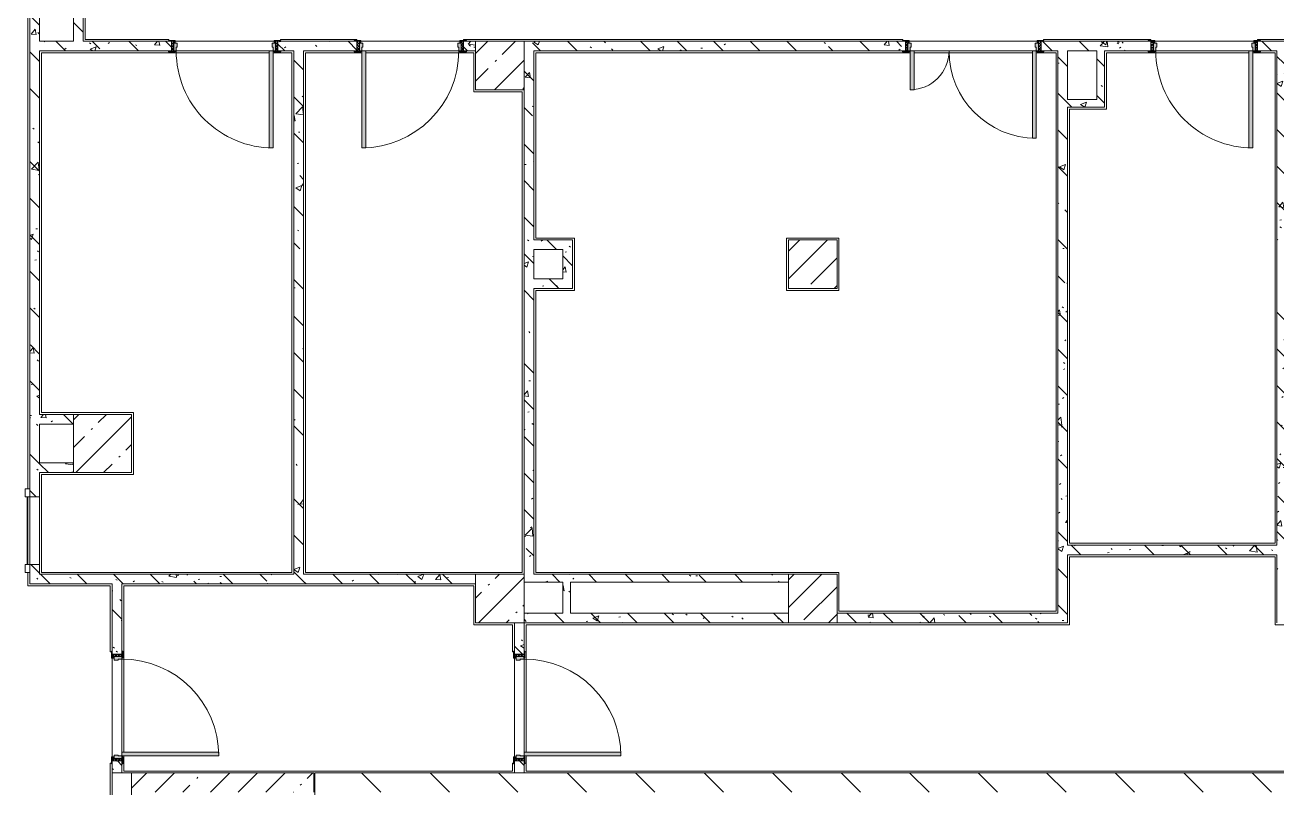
# Model space of a CAD drawing. Header units: millimetres. Extents: x -4060 to 187734, y -8553 to 29000.
# Drawn here: x 126384 to 139304, y 13445 to 21318 of the extents above; entities that cross this region are included whole.
import ezdxf

# ---------------------------------------------------------------- set-up
doc = ezdxf.new("R2010")
doc.units = ezdxf.units.MM
for name, color, linetype, lineweight, true_color in [('A-DOOR-2', 7, 'Continuous', 5, 0xaaaaaa), ('A-DOOR-3', 7, 'Continuous', 5, 0xe2e2e2), ('A-DOOR-FRAM-2', 7, 'Continuous', 5, 0xe2e2e2), ('A-DOOR-FRAM-3', 7, 'Continuous', 5, 0xaaaaaa), ('A-FLOR-1', 7, 'Continuous', 5, 0xaaaaaa), ('I-WALL-24', 7, 'Continuous', 5, 0x787878)]:
    doc.layers.add(name, color=color, linetype=linetype, lineweight=lineweight, true_color=true_color)
for name, color, linetype, lineweight in [('A-WALL', 7, 'Continuous', 9), ('I-WALL-22', 7, 'Continuous', 5), ('S-COLS-2', 7, 'Continuous', 5)]:
    doc.layers.add(name, color=color, linetype=linetype, lineweight=lineweight)
pattern_1 = [(135, (60723.74, 0), (-377.1708, -377.1708), [533.4, -88.9, 17.78, -88.9]), (135, (60723.74, 376.94), (-377.1708, -377.1708), []), (50, (60723.74, 0), (637.6445, -55.7866), [66.675, -733.425]), (355, (60723.74, 0), (-123.3494, 668.699), [53.34, -586.74]), (100.451, (60776.9, -4.65), (514.299, 612.908), [56.665, -623.315]), (46.184, (60723.74, 177.8), (948.7764, -147.15), [100.012, -1100.137]), (96.636, (60802.8, 165.5), (830.909, 865.997), [84.998, -934.973]), (351.184, (60723.7, 177.8), (830.918, 865.988), [80.01, -880.11]), (21, (60812.64, 133.35), (530.6506, -357.9283), [66.675, -733.425]), (326, (60812.64, 133.35), (216.308, 644.6585), [53.34, -586.74]), (71.451, (60856.86, 103.5), (746.9596, 286.7243), [56.665, -623.315]), (37.5, (60723.74, 0), (10.81053, 295.9426), [16.764, -562.864, 16.764, -578.866, -588.962]), (37.5, (60723.74, 0), (10.81053, 295.9426), [-1175.258, 16.764, -572.198]), (7.5, (60723.74, 0), (233.8692, 350.6318), [16.764, -322.834, 16.764, -549.529, -224.472]), (7.5, (60723.74, 0), (233.8692, 350.6318), [-905.891, 16.764, -207.708]), (327.5, (60525.5, 0), (474.5678, -20.0513), [16.764, -205.486, 16.764, -676.656, -920.115]), (327.5, (60525.5, 0), (474.5678, -20.0513), [-915.67, 16.764, -903.351]), (317.5, (60436.6, 0), (518.4522, 88.9934), [16.764, -272.161, 16.764, -443.738, -653.415]), (317.5, (60436.6, 0), (518.4522, 88.9934), [-749.427, 16.764, -636.651])]
pattern_2 = [(135, (1751.41, 114.685), (-14.14214, -14.14214), []), (225, (1751.41, 114.685), (14.14214, -14.14214), [])]
pattern_3 = [(45, (-371.384, 114.685), (-14.1421, 14.1421), []), (135, (-371.384, 114.685), (-14.1421, -14.1421), [])]
pattern_4 = [(135, (60723.74, 0), (-353.5534, -353.5534), [])]

# ---------------------------------------------------------------- blocks, each defined once
blk = doc.blocks.new('BSC_Колонна _Прямоугольная - 600х600-V105-1_5_1_птичка')
at = {"layer": 'S-COLS-2'}
h = blk.add_hatch(dxfattribs=at)
h.set_pattern_fill('FP_141', color=256, style=0, pattern_type=2)
h.set_pattern_definition([(45, (-66460, -17000), (-285.1231, 285.1231), []), (45, (-66174.88, -17000), (-285.1231, 285.1231), [504.031, -100.806, 16.764, -84.042])])
h.paths.add_polyline_path([(288, -300), (300, -300), (300, 300), (-300, 300), (-300, -300)])
for p, q in [((300, 300), (-300, 300)), ((-300, 300), (-300, -300)), ((300, -300), (300, 300)), ((-300, -300), (300, -300))]:
    blk.add_line(p, q, dxfattribs=at)
blk = doc.blocks.new('110_Дверь_СКБ_2Ст - Д-10а_п__ СОШ_Дв_1450x2100h_Горячий цех 2-32185694-1_5_1_птичка')
at = {"layer": 'A-DOOR-2'}
h = blk.add_hatch(dxfattribs=at)
h.set_pattern_fill('FP_159', color=256, style=0, pattern_type=2)
h.set_pattern_definition([(135, (1601.41, 114.685), (-14.14214, -14.14214), []), (225, (1601.41, 114.685), (14.14214, -14.14214), [])])
h.paths.add_polyline_path([(712, 50), (687, 50), (687, -50), (712, -50)])
at = {"layer": 'A-DOOR-3'}
for points in [[(-638, 950), (-638, 50), (-598, 50), (-598, 950)], [(622, 450), (622, 50), (662, 50), (662, 450)]]:
    blk.add_hatch(color=256, dxfattribs=at).paths.add_polyline_path(points)
h = blk.add_hatch(color=256, dxfattribs=at)
h.paths.add_polyline_path([(-663, 50), (-663, -30), (-628, -30), (-628, 10), (-638, 10), (-638, 50), (-648, 50)])
h.paths.add_polyline_path([(662, 50), (662, 10), (652, 10), (652, -30), (687, -30), (687, 50), (672, 50)])
at = {"layer": 'A-DOOR-FRAM-2'}
for points in [[(-688, 58), (-718, 58), (-718, 50), (-648, 50), (-648, 58), (-667, 58)], [(742, 58), (672, 58), (672, 50), (742, 50)], [(-663, -50), (-718, -50), (-718, -58), (-648, -58), (-648, -50)], [(-663, -30), (-663, -50), (-648, -50), (-648, -30)], [(672, -30), (672, -50), (687, -50), (687, -30)], [(672, -50), (672, -58), (742, -58), (737, -50), (687, -50)]]:
    blk.add_hatch(color=256, dxfattribs=at).paths.add_polyline_path(points)
at = {"layer": 'A-DOOR-FRAM-3'}
h = blk.add_hatch(dxfattribs=at)
h.set_pattern_fill('FP_160', color=256, style=0, pattern_type=2)
h.set_pattern_definition([(45, (-521.384, 114.685), (-14.1421, 14.1421), []), (135, (-521.384, 114.685), (-14.1421, -14.1421), [])])
h.paths.add_polyline_path([(-688, 50), (-688, -50), (-663, -50), (-663, 50)])
at = {"layer": 'A-DOOR-2'}
for p, q in [((-638, 950), (-638, 50)), ((-598, 950), (-638, 950)), ((-598, 50), (-598, 950)), ((662, 450), (622, 450)), ((622, 450), (622, 50)), ((662, 50), (662, 450)), ((-638, 50), (-598, 50)), ((622, 50), (662, 50))]:
    blk.add_line(p, q, dxfattribs=at)
for centre, radius, start, end in [((-638, 50), 900, 0, 90), ((662, 50), 400, 90, 180)]:
    blk.add_arc(centre, radius, start, end, dxfattribs=at)
at = {"layer": 'A-DOOR-FRAM-3'}
for p, q in [((-648, 58), (-718, 58)), ((-718, 58), (-718, 50)), ((-718, 50), (-648, 50)), ((-663, 50), (-688, 50)), ((-688, 50), (-688, -50)), ((-638, 50), (-663, 50)), ((-663, 50), (-663, -30)), ((-663, -50), (-663, 50)), ((-648, 50), (-648, 58)), ((-638, 10), (-638, 50)), ((-628, 10), (-638, 10)), ((-628, -30), (-628, 10)), ((662, 10), (652, 10)), ((652, 10), (652, -30)), ((662, 50), (662, 10)), ((687, 50), (662, 50)), ((742, 58), (672, 58)), ((672, 58), (672, 50)), ((672, 50), (742, 50)), ((687, -30), (687, 50)), ((712, 50), (687, 50)), ((687, 50), (687, -50)), ((712, -50), (712, 50)), ((742, 50), (742, 58)), ((-648, -50), (-718, -50)), ((-718, -50), (-718, -58)), ((-718, -58), (-648, -58)), ((-688, -50), (-663, -50)), ((-663, -30), (-628, -30)), ((-648, -30), (-663, -30)), ((-663, -30), (-663, -50)), ((-663, -50), (-648, -50)), ((-648, -50), (-648, -30)), ((-648, -58), (-648, -50)), ((652, -30), (687, -30)), ((687, -30), (672, -30)), ((672, -30), (672, -50)), ((672, -50), (687, -50)), ((742, -50), (672, -50)), ((672, -50), (672, -58)), ((672, -58), (742, -58)), ((687, -50), (687, -30)), ((687, -50), (712, -50)), ((742, -58), (742, -50))]:
    blk.add_line(p, q, dxfattribs=at)
blk = doc.blocks.new('110_Дверь_СКБ_1Ст_Внутренняя1 - Д-11 1100x2100h_кладовые _все__ коридор _между помещениями блока столовой__ моечные _все_-32089444-1_5_1_птичка')
at = {"layer": 'A-DOOR-2'}
h = blk.add_hatch(dxfattribs=at)
h.set_pattern_fill('FP_150', color=256, style=0, pattern_type=2)
h.set_pattern_definition(pattern_2)
h.paths.add_polyline_path([(562.5, -50), (562.5, 50), (537.5, 50), (537.5, -50)])
at = {"layer": 'A-DOOR-3'}
h = blk.add_hatch(color=256, dxfattribs=at)
h.paths.add_polyline_path([(502.5, -30), (537.5, -30), (537.5, 50), (512.5, 50), (512.5, 10), (502.5, 10), (502.5, -6)])
h.paths.add_polyline_path([(-477.5, -30), (-477.5, 10), (-487.5, 10), (-487.5, 50), (-512.5, 50), (-512.5, -30), (-487.5, -30)])
at = {"layer": 'A-DOOR-FRAM-2'}
for points in [[(512.5, 50), (512.5, 1050), (472.5, 1050), (472.5, 50)], [(-512.5, 50), (-497.5, 50), (-497.5, 58), (-567.5, 58), (-567.5, 50), (-537.5, 50)], [(592.5, 50), (592.5, 58), (522.5, 58), (522.5, 50), (562.5, 50)], [(-567.5, -58), (-497.5, -58), (-497.5, -50), (-567.5, -50)], [(-497.5, -50), (-497.5, -30), (-512.5, -30), (-512.5, -50)], [(522.5, -50), (537.5, -50), (537.5, -30), (522.5, -30)], [(592.5, -58), (592.5, -50), (522.5, -50), (522.5, -58), (562.5, -58)]]:
    blk.add_hatch(color=256, dxfattribs=at).paths.add_polyline_path(points)
at = {"layer": 'A-DOOR-FRAM-3'}
h = blk.add_hatch(dxfattribs=at)
h.set_pattern_fill('FP_151', color=256, style=0, pattern_type=2)
h.set_pattern_definition(pattern_3)
h.paths.add_polyline_path([(-537.5, -50), (-512.5, -50), (-512.5, 50), (-537.5, 50)])
at = {"layer": 'A-DOOR-2'}
for p, q in [((512.5, 1050), (472.5, 1050)), ((472.5, 1050), (472.5, 50)), ((512.5, 50), (512.5, 1050)), ((472.5, 50), (512.5, 50))]:
    blk.add_line(p, q, dxfattribs=at)
blk.add_arc((512.5, 50), 1000, 90, 180, dxfattribs=at)
at = {"layer": 'A-DOOR-FRAM-3'}
for p, q in [((-497.5, 58), (-567.5, 58)), ((-567.5, 58), (-567.5, 50)), ((-567.5, 50), (-497.5, 50)), ((-512.5, 50), (-537.5, 50)), ((-537.5, 50), (-537.5, -50)), ((-487.5, 50), (-512.5, 50)), ((-512.5, 50), (-512.5, -30)), ((-512.5, -50), (-512.5, 50)), ((-497.5, 50), (-512.5, 50)), ((-512.5, 50), (-512.5, 49)), ((-512.5, 49), (-497.5, 49)), ((-497.5, 50), (-497.5, 58)), ((-497.5, 49), (-497.5, 50)), ((-487.5, 10), (-487.5, 50)), ((-477.5, 10), (-487.5, 10)), ((-477.5, -30), (-477.5, 10)), ((512.5, 10), (502.5, 10)), ((502.5, 10), (502.5, -30)), ((512.5, 50), (512.5, 10)), ((537.5, 50), (512.5, 50)), ((592.5, 58), (522.5, 58)), ((522.5, 58), (522.5, 50)), ((537.5, 50), (522.5, 50)), ((522.5, 50), (522.5, 49)), ((522.5, 50), (592.5, 50)), ((522.5, 49), (537.5, 49)), ((537.5, -30), (537.5, 50)), ((562.5, 50), (537.5, 50)), ((537.5, 50), (537.5, -50)), ((537.5, 49), (537.5, 50)), ((562.5, -50), (562.5, 50)), ((592.5, 50), (592.5, 58)), ((-497.5, -50), (-567.5, -50)), ((-567.5, -50), (-567.5, -58)), ((-567.5, -58), (-497.5, -58)), ((-537.5, -50), (-512.5, -50)), ((-512.5, -30), (-477.5, -30)), ((-497.5, -30), (-512.5, -30)), ((-512.5, -30), (-512.5, -50)), ((-512.5, -50), (-497.5, -50)), ((-497.5, -50), (-497.5, -30)), ((-497.5, -58), (-497.5, -50)), ((502.5, -30), (537.5, -30)), ((537.5, -30), (522.5, -30)), ((522.5, -30), (522.5, -50)), ((522.5, -50), (537.5, -50)), ((592.5, -50), (522.5, -50)), ((522.5, -50), (522.5, -58)), ((522.5, -58), (592.5, -58)), ((537.5, -50), (537.5, -30)), ((537.5, -50), (562.5, -50)), ((592.5, -58), (592.5, -50))]:
    blk.add_line(p, q, dxfattribs=at)
blk = doc.blocks.new('110_Дверь_СКБ_1Ст_Внутренняя1 - Д-11п 1100x2100h_кладовые _все__ коридор _между помещениями блока столовой__ моечные _все_ 2-V122-1_5_1_птичка')
at = {"layer": 'A-DOOR-2'}
h = blk.add_hatch(dxfattribs=at)
h.set_pattern_fill('FP_150', color=256, style=0, pattern_type=2)
h.set_pattern_definition(pattern_2)
h.paths.add_polyline_path([(537.5, 50), (537.5, -50), (562.5, -50), (562.5, 50)])
at = {"layer": 'A-DOOR-3'}
h = blk.add_hatch(color=256, dxfattribs=at)
h.paths.add_polyline_path([(512.5, 50), (512.5, 10), (502.5, 10), (502.5, -30), (537.5, -30), (537.5, 50), (522.5, 50)])
h.paths.add_polyline_path([(-497.5, 50), (-512.5, 50), (-512.5, -30), (-477.5, -30), (-477.5, 10), (-487.5, 10), (-487.5, 50)])
at = {"layer": 'A-DOOR-FRAM-2'}
for points in [[(-487.5, 1050), (-487.5, 50), (-447.5, 50), (-447.5, 1050)], [(-537.5, 58), (-567.5, 58), (-567.5, 50), (-497.5, 50), (-497.5, 58), (-517.5, 58)], [(592.5, 58), (522.5, 58), (522.5, 50), (592.5, 50)], [(-537.5, -50), (-567.5, -50), (-567.5, -58), (-497.5, -58), (-497.5, -50), (-513.9, -50)], [(-512.5, -30), (-512.5, -50), (-497.5, -50), (-497.5, -30)], [(537.5, -30), (522.5, -30), (522.5, -50), (537.5, -50)], [(562.5, -50), (522.5, -55.2), (522.5, -58), (592.5, -58), (592.5, -50)]]:
    blk.add_hatch(color=256, dxfattribs=at).paths.add_polyline_path(points)
at = {"layer": 'A-DOOR-FRAM-3'}
h = blk.add_hatch(dxfattribs=at)
h.set_pattern_fill('FP_151', color=256, style=0, pattern_type=2)
h.set_pattern_definition(pattern_3)
h.paths.add_polyline_path([(-512.5, 50), (-537.5, 50), (-537.5, -50), (-512.5, -48.8)])
at = {"layer": 'A-DOOR-2'}
for p, q in [((-487.5, 1050), (-487.5, 50)), ((-447.5, 1050), (-487.5, 1050)), ((-447.5, 50), (-447.5, 1050)), ((-487.5, 50), (-447.5, 50))]:
    blk.add_line(p, q, dxfattribs=at)
blk.add_arc((-487.5, 50), 1000, 360, 90, dxfattribs=at)
at = {"layer": 'A-DOOR-FRAM-3'}
for p, q in [((-497.5, 58), (-567.5, 58)), ((-567.5, 58), (-567.5, 50)), ((-567.5, 50), (-497.5, 50)), ((-512.5, 50), (-537.5, 50)), ((-537.5, 50), (-537.5, -50)), ((-487.5, 50), (-512.5, 50)), ((-512.5, 50), (-512.5, -30)), ((-512.5, -50), (-512.5, 50)), ((-497.5, 50), (-512.5, 50)), ((-512.5, 50), (-512.5, 49)), ((-512.5, 49), (-497.5, 49)), ((-497.5, 50), (-497.5, 58)), ((-497.5, 49), (-497.5, 50)), ((-487.5, 10), (-487.5, 50)), ((-477.5, 10), (-487.5, 10)), ((-477.5, -30), (-477.5, 10)), ((512.5, 10), (502.5, 10)), ((502.5, 10), (502.5, -30)), ((512.5, 50), (512.5, 10)), ((537.5, 50), (512.5, 50)), ((592.5, 58), (522.5, 58)), ((522.5, 58), (522.5, 50)), ((537.5, 50), (522.5, 50)), ((522.5, 50), (522.5, 49)), ((522.5, 50), (592.5, 50)), ((522.5, 49), (537.5, 49)), ((537.5, -30), (537.5, 50)), ((562.5, 50), (537.5, 50)), ((537.5, 50), (537.5, -50)), ((537.5, 49), (537.5, 50)), ((562.5, -50), (562.5, 50)), ((592.5, 50), (592.5, 58)), ((-497.5, -50), (-567.5, -50)), ((-567.5, -50), (-567.5, -58)), ((-567.5, -58), (-497.5, -58)), ((-537.5, -50), (-512.5, -50)), ((-512.5, -30), (-477.5, -30)), ((-497.5, -30), (-512.5, -30)), ((-512.5, -30), (-512.5, -50)), ((-512.5, -50), (-497.5, -50)), ((-497.5, -50), (-497.5, -30)), ((-497.5, -58), (-497.5, -50)), ((502.5, -30), (537.5, -30)), ((537.5, -30), (522.5, -30)), ((522.5, -30), (522.5, -50)), ((522.5, -50), (537.5, -50)), ((592.5, -50), (522.5, -50)), ((522.5, -50), (522.5, -58)), ((522.5, -58), (592.5, -58)), ((537.5, -50), (537.5, -30)), ((537.5, -50), (562.5, -50)), ((592.5, -58), (592.5, -50))]:
    blk.add_line(p, q, dxfattribs=at)
blk = doc.blocks.new('110_Дверь_СКБ_1Ст_Внутренняя1 - Д-11п 1100x2100h_кладовые _все__ коридор _между помещениями блока столовой__ моечные _все_ 2-V145-1_5_1_птичка')
at = {"layer": 'A-DOOR-2'}
h = blk.add_hatch(dxfattribs=at)
h.set_pattern_fill('FP_150', color=256, style=0, pattern_type=2)
h.set_pattern_definition(pattern_2)
h.paths.add_polyline_path([(537.5, 50), (537.5, -50), (562.5, -50), (558.5, 50)])
at = {"layer": 'A-DOOR-3'}
h = blk.add_hatch(color=256, dxfattribs=at)
h.paths.add_polyline_path([(512.5, 50), (512.5, 10), (502.5, 10), (502.5, -30), (537.5, -30), (537.5, 50), (522.5, 50)])
h.paths.add_polyline_path([(-497.5, 50), (-512.5, 50), (-512.5, -30), (-477.5, -30), (-477.5, 10), (-487.5, 10), (-487.5, 50)])
at = {"layer": 'A-DOOR-FRAM-2'}
for points in [[(-477.5, 1050), (-487.5, 1050), (-487.5, 50), (-447.5, 50), (-447.5, 1050)], [(-517.5, 58), (-567.5, 58), (-562.5, 50), (-497.5, 50), (-497.5, 58), (-512.5, 58)], [(592.5, 58), (522.5, 58), (522.5, 50), (592.5, 50)], [(-567.5, -50), (-562.5, -58), (-497.5, -58), (-497.5, -50), (-562.5, -50)], [(-512.5, -30), (-512.5, -50), (-497.5, -50), (-497.5, -30)], [(537.5, -30), (522.5, -30), (522.5, -50), (537.5, -50)], [(562.5, -50), (522.5, -50), (522.5, -58), (592.5, -58), (587.5, -50), (582.7, -50)]]:
    blk.add_hatch(color=256, dxfattribs=at).paths.add_polyline_path(points)
at = {"layer": 'A-DOOR-FRAM-3'}
h = blk.add_hatch(dxfattribs=at)
h.set_pattern_fill('FP_151', color=256, style=0, pattern_type=2)
h.set_pattern_definition(pattern_3)
h.paths.add_polyline_path([(-512.5, 50), (-537.5, 50), (-537.5, -50), (-512.5, -50)])
at = {"layer": 'A-DOOR-2'}
for p, q in [((-487.5, 1050), (-487.5, 50)), ((-447.5, 1050), (-487.5, 1050)), ((-447.5, 50), (-447.5, 1050)), ((-487.5, 50), (-447.5, 50))]:
    blk.add_line(p, q, dxfattribs=at)
blk.add_arc((-487.5, 50), 1000, 360, 90, dxfattribs=at)
at = {"layer": 'A-DOOR-FRAM-3'}
for p, q in [((-497.5, 58), (-567.5, 58)), ((-567.5, 58), (-567.5, 50)), ((-567.5, 50), (-497.5, 50)), ((-512.5, 50), (-537.5, 50)), ((-537.5, 50), (-537.5, -50)), ((-487.5, 50), (-512.5, 50)), ((-512.5, 50), (-512.5, -30)), ((-512.5, -50), (-512.5, 50)), ((-497.5, 50), (-512.5, 50)), ((-512.5, 50), (-512.5, 49)), ((-512.5, 49), (-497.5, 49)), ((-497.5, 50), (-497.5, 58)), ((-497.5, 49), (-497.5, 50)), ((-487.5, 10), (-487.5, 50)), ((-477.5, 10), (-487.5, 10)), ((-477.5, -30), (-477.5, 10)), ((512.5, 10), (502.5, 10)), ((502.5, 10), (502.5, -30)), ((512.5, 50), (512.5, 10)), ((537.5, 50), (512.5, 50)), ((592.5, 58), (522.5, 58)), ((522.5, 58), (522.5, 50)), ((537.5, 50), (522.5, 50)), ((522.5, 50), (522.5, 49)), ((522.5, 50), (592.5, 50)), ((522.5, 49), (537.5, 49)), ((537.5, -30), (537.5, 50)), ((562.5, 50), (537.5, 50)), ((537.5, 50), (537.5, -50)), ((537.5, 49), (537.5, 50)), ((562.5, -50), (562.5, 50)), ((592.5, 50), (592.5, 58)), ((-497.5, -50), (-567.5, -50)), ((-567.5, -50), (-567.5, -58)), ((-567.5, -58), (-497.5, -58)), ((-537.5, -50), (-512.5, -50)), ((-512.5, -30), (-477.5, -30)), ((-497.5, -30), (-512.5, -30)), ((-512.5, -30), (-512.5, -50)), ((-512.5, -50), (-497.5, -50)), ((-497.5, -50), (-497.5, -30)), ((-497.5, -58), (-497.5, -50)), ((502.5, -30), (537.5, -30)), ((537.5, -30), (522.5, -30)), ((522.5, -30), (522.5, -50)), ((522.5, -50), (537.5, -50)), ((592.5, -50), (522.5, -50)), ((522.5, -50), (522.5, -58)), ((522.5, -58), (592.5, -58)), ((537.5, -50), (537.5, -30)), ((537.5, -50), (562.5, -50)), ((592.5, -58), (592.5, -50))]:
    blk.add_line(p, q, dxfattribs=at)
blk = doc.blocks.new('BSC_Колонна _Прямоугольная - 500х500-V152-1_5_1_птичка')
at = {"layer": 'S-COLS-2'}
h = blk.add_hatch(dxfattribs=at)
h.set_pattern_fill('FP_186', color=256, style=0, pattern_type=2)
h.set_pattern_definition([(45, (-70560, -15400), (-285.1231, 285.1231), []), (45, (-70274.88, -15400), (-285.1231, 285.1231), [504.031, -100.806, 16.764, -84.042])])
h.paths.add_polyline_path([(-250, -250), (250, -250), (250, 250), (-250, 250), (-250, 130)])
for p, q in [((250, 250), (-250, 250)), ((-250, 250), (-250, -250)), ((250, -250), (250, 250)), ((-250, -250), (250, -250))]:
    blk.add_line(p, q, dxfattribs=at)
blk = doc.blocks.new('BSC_Колонна _Прямоугольная - 500х500-V153-1_5_1_птичка')
at = {"layer": 'S-COLS-2'}
h = blk.add_hatch(dxfattribs=at)
h.set_pattern_fill('FP_187', color=256, style=0, pattern_type=2)
h.set_pattern_definition([(45, (-73790, -15400), (-285.1231, 285.1231), []), (45, (-73504.88, -15400), (-285.1231, 285.1231), [504.031, -100.806, 16.764, -84.042])])
h.paths.add_polyline_path([(250, -250), (250, 250), (-250, 250), (-250, -250)])
for p, q in [((250, 250), (-250, 250)), ((-250, 250), (-250, -250)), ((250, -250), (250, 250)), ((-250, -250), (250, -250))]:
    blk.add_line(p, q, dxfattribs=at)
blk = doc.blocks.new('BSC_Колонна _Прямоугольная - 500х500-V167-1_5_1_птичка')
at = {"layer": 'S-COLS-2'}
h = blk.add_hatch(dxfattribs=at)
h.set_pattern_fill('FP_195', color=256, style=0, pattern_type=2)
h.set_pattern_definition([(45, (-70560, -20900), (-285.1231, 285.1231), []), (45, (-70274.88, -20900), (-285.1231, 285.1231), [504.031, -100.806, 16.764, -84.042])])
h.paths.add_polyline_path([(-250, -250), (250, -250), (250, 250), (-250, 250), (-250, 130)])
for p, q in [((250, 250), (-250, 250)), ((-250, 250), (-250, -250)), ((250, -250), (250, 250)), ((-250, -250), (250, -250))]:
    blk.add_line(p, q, dxfattribs=at)
blk = doc.blocks.new('BSC_Колонна _Прямоугольная - 500х500-V169-1_5_1_птичка')
at = {"layer": 'S-COLS-2'}
h = blk.add_hatch(dxfattribs=at)
h.set_pattern_fill('FP_198', color=256, style=0, pattern_type=2)
h.set_pattern_definition([(45, (-73790, -18850), (-285.1231, 285.1231), []), (45, (-73504.88, -18850), (-285.1231, 285.1231), [504.031, -100.806, 16.764, -84.042])])
h.paths.add_polyline_path([(250, -250), (247, 250), (-250, 250), (-250, -250)])
for p, q in [((250, 250), (-250, 250)), ((-250, 250), (-250, -250)), ((250, -250), (250, 250)), ((-250, -250), (250, -250))]:
    blk.add_line(p, q, dxfattribs=at)
blk = doc.blocks.new('Штора противопожарная_Рен - ШТ_700х700-22567375-1_5_1_птичка')
at = {"layer": 'A-DOOR-2'}
for p, q in [((-430, 100), (-350, 100)), ((-430, 50), (-430, 100)), ((-350, 50), (-430, 50)), ((-350, 100), (-350, 50)), ((-350, 78), (350, 78)), ((-350, 73), (-350, 78)), ((350, 73), (-350, 73)), ((350, 100), (430, 100)), ((350, 50), (350, 100)), ((350, 78), (350, 73)), ((430, 50), (350, 50)), ((430, 100), (430, 50))]:
    blk.add_line(p, q, dxfattribs=at)
blk = doc.blocks.new('110_Дверь_СКБ_1Ст_Внутренняя1 - Д-12 EIW 1100x2100h_кладовые _все__ коридор _между помещениями блока столовой__ моечные _все_-32933558-1_5_1_птичка')
at = {"layer": 'A-DOOR-2'}
h = blk.add_hatch(dxfattribs=at)
h.set_pattern_fill('FP_150', color=256, style=0, pattern_type=2)
h.set_pattern_definition(pattern_2)
h.paths.add_polyline_path([(562.5, 50), (537.5, 50), (537.5, -50), (562.5, -50)])
at = {"layer": 'A-DOOR-3'}
h = blk.add_hatch(color=256, dxfattribs=at)
h.paths.add_polyline_path([(537.5, -30), (537.5, 50), (512.5, 50), (512.5, 10), (502.5, 10), (502.5, -30), (512.5, -30)])
h.paths.add_polyline_path([(-477.5, -6), (-477.5, 10), (-487.5, 10), (-487.5, 50), (-512.5, 50), (-512.5, -30), (-477.5, -30)])
at = {"layer": 'A-DOOR-FRAM-2'}
for points in [[(512.5, 863.5), (512.5, 1050), (472.5, 1050), (472.5, 50), (512.5, 50), (512.5, 685.8)], [(-497.5, 58), (-567.5, 58), (-562.5, 50), (-497.5, 50)], [(592.5, 58), (522.5, 58), (522.5, 50), (592.5, 50)], [(-497.5, -58), (-497.5, -50), (-567.5, -50), (-562.5, -58), (-512.5, -58)], [(-497.5, -30), (-512.5, -30), (-512.5, -50), (-497.5, -50)], [(537.5, -30), (522.5, -30), (522.5, -50), (537.5, -50)], [(592.5, -58), (587.5, -50), (522.5, -50), (522.5, -58), (587.5, -58)]]:
    blk.add_hatch(color=256, dxfattribs=at).paths.add_polyline_path(points)
at = {"layer": 'A-DOOR-FRAM-3'}
h = blk.add_hatch(dxfattribs=at)
h.set_pattern_fill('FP_151', color=256, style=0, pattern_type=2)
h.set_pattern_definition(pattern_3)
h.paths.add_polyline_path([(-512.5, 50), (-537.5, 50), (-537.5, -50), (-512.5, -50)])
at = {"layer": 'A-DOOR-2'}
for p, q in [((512.5, 1050), (472.5, 1050)), ((472.5, 1050), (472.5, 50)), ((512.5, 50), (512.5, 1050)), ((472.5, 50), (512.5, 50))]:
    blk.add_line(p, q, dxfattribs=at)
blk.add_arc((512.5, 50), 1000, 90, 180, dxfattribs=at)
at = {"layer": 'A-DOOR-FRAM-3'}
for p, q in [((-497.5, 58), (-567.5, 58)), ((-567.5, 58), (-567.5, 50)), ((-567.5, 50), (-497.5, 50)), ((-512.5, 50), (-537.5, 50)), ((-537.5, 50), (-537.5, -50)), ((-487.5, 50), (-512.5, 50)), ((-512.5, 50), (-512.5, -30)), ((-512.5, -50), (-512.5, 50)), ((-497.5, 50), (-512.5, 50)), ((-512.5, 50), (-512.5, 49)), ((-512.5, 49), (-497.5, 49)), ((-497.5, 50), (-497.5, 58)), ((-497.5, 49), (-497.5, 50)), ((-487.5, 10), (-487.5, 50)), ((-477.5, 10), (-487.5, 10)), ((-477.5, -30), (-477.5, 10)), ((512.5, 10), (502.5, 10)), ((502.5, 10), (502.5, -30)), ((512.5, 50), (512.5, 10)), ((537.5, 50), (512.5, 50)), ((592.5, 58), (522.5, 58)), ((522.5, 58), (522.5, 50)), ((537.5, 50), (522.5, 50)), ((522.5, 50), (522.5, 49)), ((522.5, 50), (592.5, 50)), ((522.5, 49), (537.5, 49)), ((537.5, -30), (537.5, 50)), ((562.5, 50), (537.5, 50)), ((537.5, 50), (537.5, -50)), ((537.5, 49), (537.5, 50)), ((562.5, -50), (562.5, 50)), ((592.5, 50), (592.5, 58)), ((-497.5, -50), (-567.5, -50)), ((-567.5, -50), (-567.5, -58)), ((-567.5, -58), (-497.5, -58)), ((-537.5, -50), (-512.5, -50)), ((-512.5, -30), (-477.5, -30)), ((-497.5, -30), (-512.5, -30)), ((-512.5, -30), (-512.5, -50)), ((-512.5, -50), (-497.5, -50)), ((-497.5, -50), (-497.5, -30)), ((-497.5, -58), (-497.5, -50)), ((502.5, -30), (537.5, -30)), ((537.5, -30), (522.5, -30)), ((522.5, -30), (522.5, -50)), ((522.5, -50), (537.5, -50)), ((592.5, -50), (522.5, -50)), ((522.5, -50), (522.5, -58)), ((522.5, -58), (592.5, -58)), ((537.5, -50), (537.5, -30)), ((537.5, -50), (562.5, -50)), ((592.5, -58), (592.5, -50))]:
    blk.add_line(p, q, dxfattribs=at)
blk = doc.blocks.new('110_Дверь_СКБ_1Ст_Внутренняя1 - Д-11 1100x2100h_кладовые _все__ коридор _между помещениями блока столовой__ моечные _все_-V201-1_5_1_птичка')
at = {"layer": 'A-DOOR-2'}
h = blk.add_hatch(dxfattribs=at)
h.set_pattern_fill('FP_150', color=256, style=0, pattern_type=2)
h.set_pattern_definition(pattern_2)
h.paths.add_polyline_path([(537, 50), (537, -50), (562, -50), (562, 50)])
at = {"layer": 'A-DOOR-3'}
h = blk.add_hatch(color=256, dxfattribs=at)
h.paths.add_polyline_path([(537, 50), (512, 50), (512, 10), (502, 10), (502, -30), (537, -30)])
h.paths.add_polyline_path([(-498, 50), (-513, 50), (-513, -30), (-478, -30), (-478, 10), (-488, 10), (-488, 50)])
at = {"layer": 'A-DOOR-FRAM-2'}
for points in [[(512, 1050), (472, 1050), (472, 50), (512, 50), (512, 908)], [(-538, 58), (-568, 58), (-562, 50), (-498, 50), (-498, 58), (-535, 58)], [(537, 58), (522, 58), (522, 50), (592, 50), (592, 58), (543, 58)], [(-498, -50), (-568, -50), (-562, -58), (-498, -56)], [(-498, -30), (-513, -30), (-513, -50), (-498, -50)], [(522, -30), (522, -50), (537, -50), (537, -30)], [(562, -50), (522, -50), (522, -58), (592, -58), (592, -50)]]:
    blk.add_hatch(color=256, dxfattribs=at).paths.add_polyline_path(points)
at = {"layer": 'A-DOOR-FRAM-3'}
h = blk.add_hatch(dxfattribs=at)
h.set_pattern_fill('FP_151', color=256, style=0, pattern_type=2)
h.set_pattern_definition(pattern_3)
h.paths.add_polyline_path([(-513, 50), (-538, 50), (-537, -50), (-513, -50)])
at = {"layer": 'A-DOOR-2'}
for p, q in [((472, 1050), (472, 50)), ((512, 1050), (472, 1050)), ((512, 50), (512, 1050)), ((472, 50), (512, 50))]:
    blk.add_line(p, q, dxfattribs=at)
blk.add_arc((512, 50), 1000, 90, 180, dxfattribs=at)
at = {"layer": 'A-DOOR-FRAM-3'}
for p, q in [((-498, 58), (-568, 58)), ((-568, 58), (-568, 50)), ((-568, 50), (-498, 50)), ((-513, 50), (-538, 50)), ((-538, 50), (-538, -50)), ((-488, 50), (-513, 50)), ((-513, 50), (-513, -30)), ((-513, -50), (-513, 50)), ((-498, 50), (-513, 50)), ((-513, 50), (-513, 49)), ((-513, 49), (-498, 49)), ((-498, 50), (-498, 58)), ((-498, 49), (-498, 50)), ((-488, 10), (-488, 50)), ((-478, 10), (-488, 10)), ((-478, -30), (-478, 10)), ((512, 10), (502, 10)), ((502, 10), (502, -30)), ((512, 50), (512, 10)), ((537, 50), (512, 50)), ((592, 58), (522, 58)), ((522, 58), (522, 50)), ((537, 50), (522, 50)), ((522, 50), (522, 49)), ((522, 50), (592, 50)), ((522, 49), (537, 49)), ((537, -30), (537, 50)), ((562, 50), (537, 50)), ((537, 50), (537, -50)), ((537, 49), (537, 50)), ((562, -50), (562, 50)), ((592, 50), (592, 58)), ((-498, -50), (-568, -50)), ((-568, -50), (-568, -58)), ((-568, -58), (-498, -58)), ((-538, -50), (-513, -50)), ((-513, -30), (-478, -30)), ((-498, -30), (-513, -30)), ((-513, -30), (-513, -50)), ((-513, -50), (-498, -50)), ((-498, -50), (-498, -30)), ((-498, -58), (-498, -50)), ((502, -30), (537, -30)), ((537, -30), (522, -30)), ((522, -30), (522, -50)), ((522, -50), (537, -50)), ((592, -50), (522, -50)), ((522, -50), (522, -58)), ((522, -58), (592, -58)), ((537, -50), (537, -30)), ((537, -50), (562, -50)), ((592, -58), (592, -50))]:
    blk.add_line(p, q, dxfattribs=at)

msp = doc.modelspace()

# ---------------------------------------------------------------- hatches: boundary and pattern name
at = {"layer": 'I-WALL-22'}
h = msp.add_hatch(dxfattribs=at)
h.set_pattern_fill('FP_139', color=256, style=0, pattern_type=2)
h.set_pattern_definition(pattern_4)
h.paths.add_polyline_path([(127450.2, 12300), (127483.7, 12300), (127483.7, 13600), (127283.7, 13600), (127283.7, 12300)])
h = msp.add_hatch(dxfattribs=at)
h.set_pattern_fill('FP_121', color=256, style=0, pattern_type=2)
h.set_pattern_definition([(45, (60723.74, 0), (-285.1231, 285.1231), []), (45, (61008.87, 0), (-285.1231, 285.1231), [504.031, -100.806, 16.764, -84.042])])
h.paths.add_polyline_path([(129173.7, 13400), (129363.7, 13400), (129363.7, 13600), (127483.7, 13600), (127483.7, 13400), (128933.7, 13400)])
h = msp.add_hatch(dxfattribs=at)
h.set_pattern_fill('FP_139', color=256, style=0, pattern_type=2)
h.set_pattern_definition(pattern_4)
h.paths.add_polyline_path([(136819.8, 13400), (145423.7, 13400), (145423.7, 13600), (129373.7, 13600), (129373.7, 13400), (135887.5, 13400)])
at = {"layer": 'I-WALL-24'}
h = msp.add_hatch(dxfattribs=at)
h.set_pattern_fill('FP_147', color=256, style=0, pattern_type=2)
h.set_pattern_definition(pattern_1)
h.paths.add_polyline_path([(126444.3, 15550), (126533.7, 15550), (126533.7, 15750), (126433.7, 15750), (126433.7, 15550)])
h.paths.add_polyline_path([(126433.7, 16450), (126533.7, 16450), (126533.7, 22800), (126433.7, 22800), (126433.7, 16530)])
h = msp.add_hatch(dxfattribs=at)
h.set_pattern_fill('FP_147', color=256, style=0, pattern_type=2)
h.set_pattern_definition(pattern_1)
h.paths.add_polyline_path([(126983.7, 21150), (126983.7, 22700), (126883.7, 22700), (126883.7, 21150)])
h = msp.add_hatch(dxfattribs=at)
h.set_pattern_fill('FP_147', color=256, style=0, pattern_type=2)
h.set_pattern_definition(pattern_1)
h.paths.add_polyline_path([(127503.7, 21050), (127893.7, 21050), (127893.7, 21150), (126533.7, 21150), (126533.7, 21050), (127003.7, 21050)])
h = msp.add_hatch(dxfattribs=at)
h.set_pattern_fill('FP_147', color=256, style=0, pattern_type=2)
h.set_pattern_definition(pattern_1)
h.paths.add_polyline_path([(129778.7, 21050), (129808.7, 21050), (129808.7, 21150), (128993.7, 21150), (128993.7, 21050), (129278.7, 21050)])
h.paths.add_polyline_path([(138003.6, 21050), (138003.6, 21150), (136868.6, 21150), (136868.6, 21050), (137973.6, 21050)])
h.paths.add_polyline_path([(139283.6, 21050), (139303.6, 21050), (139303.6, 21150), (139103.6, 21150), (139103.6, 21050), (139185.4, 21050)])
h.paths.add_polyline_path([(131533.7, 21050), (135468.6, 21050), (135468.6, 21150), (131533.7, 21150), (131533.7, 21063.8)])
h.paths.add_polyline_path([(131033.7, 21050), (131033.7, 21150), (130908.7, 21150), (130908.7, 21050), (131013.7, 21050)])
h = msp.add_hatch(dxfattribs=at)
h.set_pattern_fill('FP_147', color=256, style=0, pattern_type=2)
h.set_pattern_definition(pattern_1)
h.paths.add_polyline_path([(139303.6, 15150), (139303.7, 15150.8), (139303.7, 15650), (139403.6, 15650), (139403.6, 18600), (139303.7, 18600), (139303.7, 19100), (139403.6, 19100), (139403.6, 21150), (139303.6, 21150), (139303.6, 15325.4)])
h = msp.add_hatch(dxfattribs=at)
h.set_pattern_fill('FP_147', color=256, style=0, pattern_type=2)
h.set_pattern_definition(pattern_1)
h.paths.add_polyline_path([(129258.7, 15650), (129258.7, 21050), (129158.7, 21050), (129158.7, 15650), (129171.1, 15650)])
h = msp.add_hatch(dxfattribs=at)
h.set_pattern_fill('FP_147', color=256, style=0, pattern_type=2)
h.set_pattern_definition(pattern_1)
h.paths.add_polyline_path([(131633.7, 15570), (131633.7, 21050), (131533.7, 21050), (131533.7, 15570), (131553.7, 15570)])
h = msp.add_hatch(dxfattribs=at)
h.set_pattern_fill('FP_147', color=256, style=0, pattern_type=2)
h.set_pattern_definition(pattern_1)
h.paths.add_polyline_path([(137143.6, 15150), (137143.6, 21050), (137043.6, 21047.1), (137043.6, 15150)])
h = msp.add_hatch(dxfattribs=at)
h.set_pattern_fill('FP_147', color=256, style=0, pattern_type=2)
h.set_pattern_definition(pattern_1)
h.paths.add_polyline_path([(137443.2, 20550), (137523.2, 20550), (137523.2, 21050), (137443.2, 21050), (137443.2, 21030)])
h = msp.add_hatch(dxfattribs=at)
h.set_pattern_fill('FP_147', color=256, style=0, pattern_type=2)
h.set_pattern_definition(pattern_1)
h.paths.add_polyline_path([(137523.2, 20470), (137523.2, 20550), (137143.6, 20550), (137143.6, 20470), (137443.2, 20470)])
h = msp.add_hatch(dxfattribs=at)
h.set_pattern_fill('FP_147', color=256, style=0, pattern_type=2)
h.set_pattern_definition(pattern_1)
h.paths.add_polyline_path([(131933.7, 19000), (131933.7, 19100), (131633.7, 19100), (131638.9, 19000), (131653.7, 19000)])
h = msp.add_hatch(dxfattribs=at)
h.set_pattern_fill('FP_147', color=256, style=0, pattern_type=2)
h.set_pattern_definition(pattern_1)
h.paths.add_polyline_path([(132033.7, 18700), (132033.7, 19100), (131933.7, 19100), (131933.7, 18700)])
h = msp.add_hatch(dxfattribs=at)
h.set_pattern_fill('FP_147', color=256, style=0, pattern_type=2)
h.set_pattern_definition(pattern_1)
h.paths.add_polyline_path([(132033.7, 18600), (132033.7, 18700), (131633.7, 18700), (131638, 18600), (131653.7, 18600)])
h = msp.add_hatch(dxfattribs=at)
h.set_pattern_fill('FP_147', color=256, style=0, pattern_type=2)
h.set_pattern_definition(pattern_1)
h.paths.add_polyline_path([(126533.7, 17200), (126883.7, 17200), (126883.7, 17300), (126533.7, 17300), (126533.7, 17290)])
h = msp.add_hatch(dxfattribs=at)
h.set_pattern_fill('FP_147', color=256, style=0, pattern_type=2)
h.set_pattern_definition(pattern_1)
h.paths.add_polyline_path([(126883.7, 16700), (126883.7, 16800), (126533.7, 16800), (126533.7, 16700), (126553.7, 16700)])
h = msp.add_hatch(dxfattribs=at)
h.set_pattern_fill('FP_147', color=256, style=0, pattern_type=2)
h.set_pattern_definition(pattern_1)
h.paths.add_polyline_path([(139301.1, 15850), (139303.6, 15850), (139303.6, 15950), (137143.6, 15950), (137143.6, 15850), (139283.7, 15850)])
h = msp.add_hatch(dxfattribs=at)
h.set_pattern_fill('FP_147', color=256, style=0, pattern_type=2)
h.set_pattern_definition(pattern_1)
h.paths.add_polyline_path([(126533.7, 15550), (129258.7, 15550), (129258.7, 15650), (126533.7, 15650), (126533.7, 15593.2)])
h = msp.add_hatch(dxfattribs=at)
h.set_pattern_fill('FP_147', color=256, style=0, pattern_type=2)
h.set_pattern_definition(pattern_1)
h.paths.add_polyline_path([(129258.7, 15550), (131033.7, 15550), (131033.7, 15650), (129258.7, 15650), (129258.7, 15593.2)])
h = msp.add_hatch(dxfattribs=at)
h.set_pattern_fill('FP_147', color=256, style=0, pattern_type=2)
h.set_pattern_definition(pattern_1)
h.paths.add_polyline_path([(132126.1, 15570), (134263.7, 15570), (134263.7, 15650), (131633.7, 15650), (131633.7, 15570), (132072.7, 15570)])
h = msp.add_hatch(dxfattribs=at)
h.set_pattern_fill('FP_147', color=256, style=0, pattern_type=2)
h.set_pattern_definition(pattern_1)
h.paths.add_polyline_path([(127383.7, 13600), (127383.7, 13725), (127283.7, 13725), (127283.7, 13600)])
h.paths.add_polyline_path([(127283.7, 14825), (127383.7, 14825), (127383.7, 15550), (127283.7, 15550), (127283.7, 14850)])
h = msp.add_hatch(dxfattribs=at)
h.set_pattern_fill('FP_147', color=256, style=0, pattern_type=2)
h.set_pattern_definition(pattern_1)
h.paths.add_polyline_path([(131933.7, 15250), (132013.7, 15250), (132013.7, 15570), (131933.7, 15567.2), (131933.7, 15428.6)])
h = msp.add_hatch(dxfattribs=at)
h.set_pattern_fill('FP_147', color=256, style=0, pattern_type=2)
h.set_pattern_definition(pattern_1)
h.paths.add_polyline_path([(137023.6, 15150), (137043.6, 15150), (137043.6, 15250), (134763.7, 15250), (134763.7, 15150), (135887.5, 15150)])
h.paths.add_polyline_path([(131553.7, 15150), (134263.7, 15150), (134263.7, 15250), (131533.7, 15250), (131533.7, 15150)])
h = msp.add_hatch(dxfattribs=at)
h.set_pattern_fill('FP_147', color=256, style=0, pattern_type=2)
h.set_pattern_definition(pattern_1)
h.paths.add_polyline_path([(131479.4, 13600), (131533.7, 13600), (131533.7, 13725), (131433.7, 13725), (131433.7, 13600), (131453.7, 13600)])
h.paths.add_polyline_path([(131533.7, 14825), (131533.7, 15150), (131433.7, 15150), (131433.7, 14825)])

# ---------------------------------------------------------------- linework, layer by layer
at = {"layer": 'A-FLOR-1'}
for p, q in [((126413.7, 16530), (126413.7, 22820)), ((127003.7, 22680), (127003.7, 21170)), ((127003.7, 21170), (127868.7, 21170)), ((127868.7, 21170), (127868.7, 21158)), ((129018.7, 21158), (129018.7, 21170)), ((129018.7, 21170), (129808.7, 21170)), ((129808.7, 21170), (129808.7, 21158)), ((130908.7, 21158), (130908.7, 21170)), ((130908.7, 21170), (135443.6, 21170)), ((135443.6, 21170), (135443.6, 21158)), ((136892.6, 21158), (136892.6, 21170)), ((136892.6, 21170), (138003.6, 21170)), ((138003.6, 21170), (138003.6, 21158)), ((139103.6, 21158), (139103.6, 21170)), ((139103.6, 21170), (139423.6, 21170)), ((128903.7, 21030), (126553.7, 21030)), ((126553.7, 21030), (126553.7, 17320)), ((127868.7, 21042), (127868.7, 21030)), ((129138.7, 21030), (128943.7, 21030)), ((129018.7, 21030), (129018.7, 21042)), ((129138.7, 15670), (129138.7, 21030)), ((129858.7, 21030), (129278.7, 21030)), ((129278.7, 21030), (129278.7, 15670)), ((129808.7, 21042), (129808.7, 21030)), ((131013.7, 21030), (129898.7, 21030)), ((130908.7, 21030), (130908.7, 21042)), ((131013.7, 20630), (131013.7, 21030)), ((135518.6, 21030), (131653.7, 21030)), ((131653.7, 21030), (131653.7, 19120)), ((135443.6, 21042), (135443.6, 21030)), ((135558.6, 21030), (136778.6, 21030)), ((137023.6, 21030), (136818.6, 21030)), ((136892.6, 21030), (136892.6, 21042)), ((137023.6, 15270), (137023.6, 21030)), ((139013.6, 21030), (137543.2, 21030)), ((137543.2, 21030), (137543.2, 20450)), ((138003.6, 21042), (138003.6, 21030)), ((139283.6, 21030), (139053.6, 21030)), ((139103.6, 21030), (139103.6, 21042)), ((139283.6, 15970), (139283.6, 21030)), ((131513.7, 20630), (131013.7, 20630)), ((131513.7, 15670), (131513.7, 20630)), ((137543.2, 20450), (137163.6, 20450)), ((137163.6, 20450), (137163.6, 15970)), ((131653.7, 19120), (132053.7, 19120)), ((132053.7, 19120), (132053.7, 18580)), ((134243.7, 18580), (134243.7, 19120)), ((134243.7, 19120), (134783.7, 19120)), ((134783.7, 19120), (134783.7, 18580)), ((132053.7, 18580), (131653.7, 18580)), ((131653.7, 18580), (131653.7, 15670)), ((134783.7, 18580), (134243.7, 18580)), ((126553.7, 17320), (127503.7, 17320)), ((127503.7, 17320), (127503.7, 16680)), ((127503.7, 16680), (126553.7, 16680)), ((126553.7, 16680), (126553.7, 15670)), ((126413.7, 15750), (126413.7, 16450)), ((137163.6, 15970), (139283.6, 15970)), ((139283.7, 15830), (137163.6, 15830)), ((137163.6, 15830), (137163.6, 15130)), ((139283.7, 15130), (139283.7, 15830)), ((126413.7, 15530), (126413.7, 15670)), ((126553.7, 15670), (129138.7, 15670)), ((129278.7, 15670), (131513.7, 15670)), ((131653.7, 15670), (134783.7, 15670)), ((134783.7, 15670), (134783.7, 15270)), ((127263.7, 15530), (126413.7, 15530)), ((127263.7, 14850), (127263.7, 15530)), ((131013.7, 15530), (127403.7, 15530)), ((127403.7, 15530), (127403.7, 13815)), ((131013.7, 15130), (131013.7, 15530)), ((134783.7, 15270), (137023.6, 15270)), ((131413.7, 15130), (131013.7, 15130)), ((131413.7, 14850), (131413.7, 15130)), ((137163.6, 15130), (131553.7, 15130)), ((131553.7, 15130), (131553.7, 13815)), ((139823.7, 15130), (139283.7, 15130)), ((127275.7, 14850), (127263.7, 14850)), ((127403.7, 14850), (127391.7, 14850)), ((131425.7, 14850), (131413.7, 14850)), ((131553.7, 14850), (131541.7, 14850)), ((127263.7, 12320), (127263.7, 13700)), ((127263.7, 13700), (127275.7, 13700)), ((127391.7, 13700), (127403.7, 13700)), ((127403.7, 13775), (127403.7, 13620)), ((131413.7, 13620), (131413.7, 13700)), ((131413.7, 13700), (131425.7, 13700)), ((131541.7, 13700), (131553.7, 13700)), ((131553.7, 13775), (131553.7, 13620)), ((127403.7, 13620), (131413.7, 13620)), ((131553.7, 13620), (145863.7, 13620))]:
    msp.add_line(p, q, dxfattribs=at)
at = {"layer": 'A-WALL'}
msp.add_line((131433.7, 13600), (131533.7, 13600), dxfattribs=at)
at = {"layer": 'I-WALL-22'}
for p, q in [((126433.7, 22800), (126433.7, 16530)), ((126883.7, 22800), (126883.7, 21150)), ((126533.7, 21150), (126533.7, 22700)), ((126983.7, 21150), (126983.7, 22700)), ((126883.7, 21150), (126533.7, 21150)), ((127863.7, 21150), (126983.7, 21150)), ((127933.7, 21150), (128953.7, 21150)), ((129778.7, 21150), (129023.7, 21150)), ((129848.7, 21150), (130868.7, 21150)), ((131033.7, 21150), (130938.7, 21150)), ((135438.6, 21150), (131533.7, 21150)), ((135508.6, 21150), (136828.6, 21150)), ((137973.6, 21150), (136898.6, 21150)), ((138043.6, 21150), (139063.6, 21150)), ((139403.6, 21150), (139133.6, 21150)), ((126533.7, 17300), (126533.7, 21050)), ((126533.7, 21050), (127863.7, 21050)), ((128903.7, 21050), (127943.7, 21050)), ((129023.7, 21050), (129158.7, 21050)), ((129158.7, 21050), (129158.7, 15650)), ((129258.7, 15650), (129258.7, 21050)), ((129258.7, 21050), (129778.7, 21050)), ((130858.7, 21050), (129898.7, 21050)), ((130938.7, 21050), (131033.7, 21050)), ((131633.7, 19100), (131633.7, 21050)), ((131633.7, 21050), (135438.6, 21050)), ((136778.6, 21050), (135558.6, 21050)), ((136898.6, 21050), (137043.6, 21050)), ((137043.6, 21050), (137043.6, 15250)), ((137143.6, 20550), (137143.6, 21050)), ((137143.6, 21050), (137443.2, 21050)), ((137443.2, 21050), (137443.2, 20550)), ((137523.2, 21050), (137973.6, 21050)), ((137523.2, 20470), (137523.2, 21050)), ((139013.6, 21050), (138053.6, 21050)), ((139133.6, 21050), (139303.6, 21050)), ((139303.6, 21050), (139303.6, 15950)), ((131533.7, 20650), (131533.7, 15650)), ((137443.2, 20550), (137143.6, 20550)), ((137143.6, 15950), (137143.6, 20470)), ((137143.6, 20470), (137523.2, 20470)), ((132033.7, 19100), (131633.7, 19100)), ((131633.7, 18700), (131633.7, 19000)), ((131633.7, 19000), (131933.7, 19000)), ((131933.7, 19000), (131933.7, 18700)), ((132033.7, 18600), (132033.7, 19100)), ((131933.7, 18700), (131633.7, 18700)), ((131633.7, 15650), (131633.7, 18600)), ((131633.7, 18600), (132033.7, 18600)), ((126883.7, 17300), (126533.7, 17300)), ((126533.7, 16800), (126533.7, 17200)), ((126533.7, 17200), (126883.7, 17200)), ((126883.7, 16800), (126533.7, 16800)), ((126533.7, 16700), (126533.7, 15650)), ((126533.7, 16700), (126883.7, 16700)), ((126433.7, 16450), (126533.7, 16450)), ((126433.7, 15750), (126433.7, 16450)), ((139303.6, 15950), (137143.6, 15950)), ((137143.6, 15150), (137143.6, 15850)), ((137143.6, 15850), (139303.6, 15850)), ((139303.6, 15850), (139303.6, 15150)), ((126533.7, 15750), (126433.7, 15750)), ((126433.7, 15670), (126433.7, 15550)), ((129158.7, 15650), (126533.7, 15650)), ((131033.7, 15650), (129258.7, 15650)), ((134263.7, 15650), (131633.7, 15650)), ((126433.7, 15550), (127283.7, 15550)), ((127283.7, 15550), (127283.7, 14855)), ((127383.7, 15550), (131033.7, 15550)), ((127383.7, 14855), (127383.7, 15550)), ((131533.7, 15570), (131933.7, 15570)), ((131933.7, 15570), (131933.7, 15250)), ((132013.7, 15250), (132013.7, 15570)), ((132013.7, 15570), (134263.7, 15570)), ((131933.7, 15250), (131533.7, 15250)), ((134263.7, 15250), (132013.7, 15250)), ((137043.6, 15250), (134763.7, 15250)), ((131433.7, 15150), (131433.7, 14855)), ((131533.7, 15150), (134263.7, 15150)), ((131533.7, 14855), (131533.7, 15150)), ((134763.7, 15150), (137043.6, 15150)), ((137043.6, 15150), (137143.6, 15150)), ((127283.7, 13765), (127283.7, 14785)), ((127383.7, 14775), (127383.7, 13815)), ((131433.7, 13765), (131433.7, 14785)), ((131533.7, 14775), (131533.7, 13815)), ((127283.7, 13695), (127283.7, 12300)), ((127283.7, 13600), (129363.7, 13600)), ((127383.7, 13600), (127383.7, 13695)), ((127483.7, 12300), (127483.7, 13600)), ((129363.7, 13400), (129363.7, 13600)), ((129373.7, 11700), (129373.7, 13600)), ((131433.7, 13600), (129373.7, 13600)), ((131433.7, 13695), (131433.7, 13600)), ((131533.7, 13600), (131533.7, 13695)), ((145833.7, 13600), (131533.7, 13600))]:
    msp.add_line(p, q, dxfattribs=at)

# ---------------------------------------------------------------- block references
at = {"layer": 'A-DOOR-2'}
for name, p, rotation in [('110_Дверь_СКБ_1Ст_Внутренняя1 - Д-11п 1100x2100h_кладовые _все__ коридор _между помещениями блока столовой__ моечные _все_ 2-V145-1_5_1_птичка', (128456.2, 21100), 180), ('110_Дверь_СКБ_1Ст_Внутренняя1 - Д-11 1100x2100h_кладовые _все__ коридор _между помещениями блока столовой__ моечные _все_-V201-1_5_1_птичка', (130371.2, 21100), 180), ('110_Дверь_СКБ_2Ст - Д-10а_п__ СОШ_Дв_1450x2100h_Горячий цех 2-32185694-1_5_1_птичка', (136181.1, 21100), 180), ('110_Дверь_СКБ_1Ст_Внутренняя1 - Д-11п 1100x2100h_кладовые _все__ коридор _между помещениями блока столовой__ моечные _все_ 2-V122-1_5_1_птичка', (138566.1, 21100), 180), ('Штора противопожарная_Рен - ШТ_700х700-22567375-1_5_1_птичка', (126483.7, 16100), 89.99999999999987), ('110_Дверь_СКБ_1Ст_Внутренняя1 - Д-11 1100x2100h_кладовые _все__ коридор _между помещениями блока столовой__ моечные _все_-32089444-1_5_1_птичка', (127333.7, 14287.5), 270), ('110_Дверь_СКБ_1Ст_Внутренняя1 - Д-12 EIW 1100x2100h_кладовые _все__ коридор _между помещениями блока столовой__ моечные _все_-32933558-1_5_1_птичка', (131483.7, 14287.5), 270)]:
    msp.add_blockref(name, p, dxfattribs=dict(at, rotation=rotation))
at = {"layer": 'S-COLS-2'}
for name, p in [('BSC_Колонна _Прямоугольная - 500х500-V167-1_5_1_птичка', (131283.7, 20900)), ('BSC_Колонна _Прямоугольная - 500х500-V169-1_5_1_птичка', (134513.7, 18850)), ('BSC_Колонна _Прямоугольная - 600х600-V105-1_5_1_птичка', (127183.7, 17000)), ('BSC_Колонна _Прямоугольная - 500х500-V152-1_5_1_птичка', (131283.7, 15400)), ('BSC_Колонна _Прямоугольная - 500х500-V153-1_5_1_птичка', (134513.7, 15400))]:
    msp.add_blockref(name, p, dxfattribs=at)

doc.saveas('drawing.dxf')
